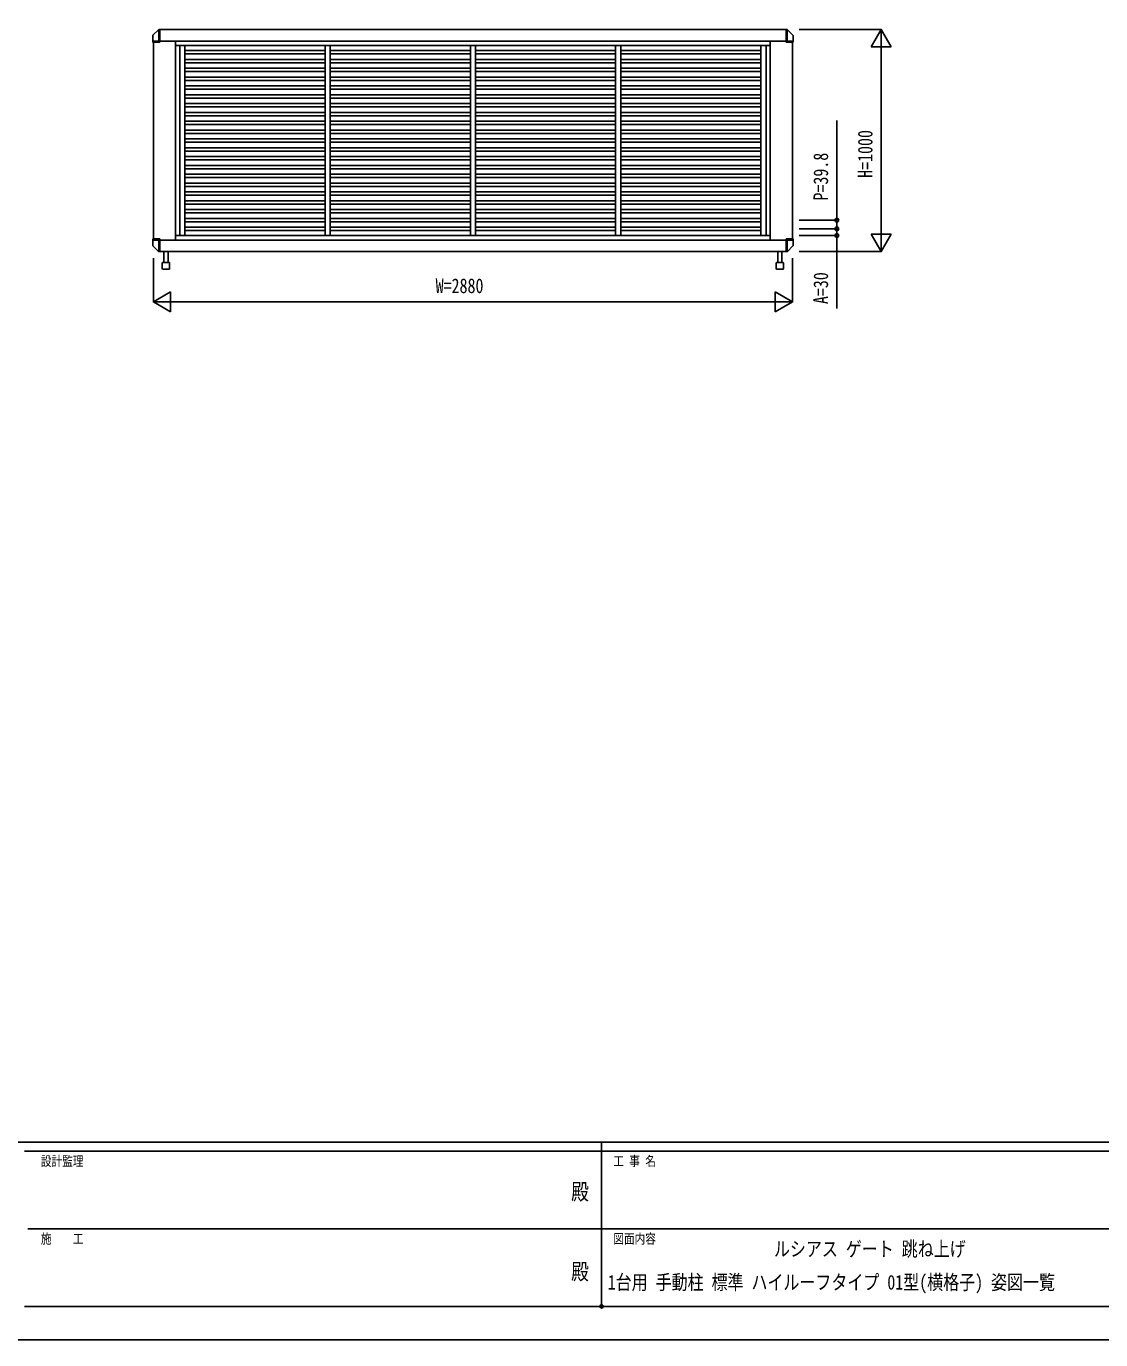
# Model space of a CAD drawing. Units: millimetres, scale not verified. Extents: x -8410 to 8410, y -5940 to 5940.
# Drawn here: x -2602 to 2239, y -5940 to -21 of the extents above; entities that cross this region are included whole.
import ezdxf
from ezdxf.enums import TextEntityAlignment as Align

# ---------------------------------------------------------------- set-up
doc = ezdxf.new("R2010")
doc.units = ezdxf.units.MM
doc.header["$LTSCALE"] = 30
doc.header["$PDMODE"] = 32
doc.header["$PDSIZE"] = 15
for name, color, linetype in [('0-1_USER1', 3, 'Continuous'), ('0-2_YKK_A1', 4, 'Continuous'), ('0-3_YKK_D', 6, 'Continuous'), ('0-4_YKK_ZWAK', 7, 'Continuous')]:
    doc.layers.add(name, color=color, linetype=linetype)
doc.styles.add('ＭＳ ゴシック', font='')
doc.styles.get('ＭＳ ゴシック').set_extended_font_data('MS Gothic')

msp = doc.modelspace()

# ---------------------------------------------------------------- linework, layer by layer
at = {"layer": '0-2_YKK_A1'}
for p, q in [((-2006.66, -36.86), (-2031.74, -61.69)), ((-2006.64, -36.87), (-2006.64, -36.89)), ((-2005.68, -36.16), (-2005.68, -72.71)), ((-2000.96, -35.91), (-2005.01, -36.12)), ((-2005.01, -36.16), (-2005.01, -36.14)), ((-2000.96, -41.84), (-2000.96, -35.91)), ((821.04, -36.21), (-2000.96, -36.21)), ((-2000.96, -41.84), (-2000.96, -46.54)), ((-2000.96, -72.71), (-2000.96, -46.54)), ((821.04, -35.91), (825.09, -36.12)), ((821.04, -41.84), (821.04, -35.91)), ((821.04, -41.84), (821.04, -46.54)), ((821.04, -72.71), (821.04, -46.54)), ((825.09, -36.16), (825.09, -36.14)), ((825.76, -36.16), (825.76, -72.71)), ((826.72, -36.87), (826.72, -36.89)), ((826.74, -36.86), (851.82, -61.69)), ((-2032.46, -70.48), (-2032.46, -63.45)), ((-2032.46, -80.63), (-2032.46, -70.48)), ((-2032.46, -88.21), (-2032.46, -80.63)), ((-2032.46, -92.21), (-2032.46, -88.21)), ((-2032.46, -88.21), (-2006.05, -88.21)), ((-2030.6, -93.21), (-2031.46, -93.21)), ((-2000.96, -93.21), (-2030.6, -93.21)), ((-2029.96, -93.21), (-2029.96, -979.21)), ((-2005.87, -88.21), (-2006.05, -88.21)), ((-2005.87, -88.21), (-2000.96, -88.21)), ((-2000.96, -88.21), (-2000.96, -72.71)), ((821.04, -88.21), (-2000.96, -88.21)), ((-2000.96, -92.21), (-2000.96, -88.21)), ((-2000.96, -92.21), (-2000.96, -93.21)), ((-1929.96, -88.21), (-1929.96, -984.21)), ((-1929.96, -108.21), (450.04, -108.21)), ((-1929.96, -108.21), (750.04, -108.21)), ((-1910.46, -108.21), (-1910.46, -964.21)), ((-1887.46, -108.21), (-1887.46, -964.21)), ((-1255.96, -108.21), (-1255.96, -964.21)), ((-1232.96, -108.21), (-1232.96, -964.21)), ((-601.46, -108.21), (-601.46, -964.21)), ((-578.46, -108.21), (-578.46, -964.21)), ((53.04, -108.21), (53.04, -964.21)), ((76.04, -108.21), (76.04, -964.21)), ((707.54, -108.21), (707.54, -964.21)), ((730.54, -108.21), (730.54, -964.21)), ((750.04, -88.21), (750.04, -984.21)), ((821.04, -88.21), (821.04, -72.71)), ((821.04, -92.21), (821.04, -88.21)), ((825.95, -88.21), (821.04, -88.21)), ((821.04, -92.21), (821.04, -93.21)), ((821.04, -93.21), (850.68, -93.21)), ((825.95, -88.21), (826.13, -88.21)), ((852.54, -88.21), (826.13, -88.21)), ((850.04, -93.21), (850.04, -979.21)), ((850.68, -93.21), (851.54, -93.21)), ((852.54, -70.48), (852.54, -63.45)), ((852.54, -80.63), (852.54, -70.48)), ((852.54, -88.21), (852.54, -80.63)), ((852.54, -92.21), (852.54, -88.21)), ((-1887.46, -130.71), (-1255.96, -130.71)), ((-1887.46, -145.71), (-1255.96, -145.71)), ((-1887.46, -170.51), (-1255.96, -170.51)), ((-1232.96, -130.71), (-601.46, -130.71)), ((-1232.96, -145.71), (-601.46, -145.71)), ((-1232.96, -170.51), (-601.46, -170.51)), ((-578.46, -130.71), (53.04, -130.71)), ((-578.46, -145.71), (53.04, -145.71)), ((-578.46, -170.51), (53.04, -170.51)), ((76.04, -130.71), (707.54, -130.71)), ((76.04, -145.71), (707.54, -145.71)), ((76.04, -170.51), (707.54, -170.51)), ((-1887.46, -185.51), (-1255.96, -185.51)), ((-1887.46, -210.31), (-1255.96, -210.31)), ((-1887.46, -225.31), (-1255.96, -225.31)), ((-1232.96, -185.51), (-601.46, -185.51)), ((-1232.96, -210.31), (-601.46, -210.31)), ((-1232.96, -225.31), (-601.46, -225.31)), ((-578.46, -185.51), (53.04, -185.51)), ((-578.46, -210.31), (53.04, -210.31)), ((-578.46, -225.31), (53.04, -225.31)), ((76.04, -185.51), (707.54, -185.51)), ((76.04, -210.31), (707.54, -210.31)), ((76.04, -225.31), (707.54, -225.31)), ((-1887.46, -250.11), (-1255.96, -250.11)), ((-1887.46, -265.11), (-1255.96, -265.11)), ((-1887.46, -289.91), (-1255.96, -289.91)), ((-1232.96, -250.11), (-601.46, -250.11)), ((-1232.96, -265.11), (-601.46, -265.11)), ((-1232.96, -289.91), (-601.46, -289.91)), ((-578.46, -250.11), (53.04, -250.11)), ((-578.46, -265.11), (53.04, -265.11)), ((-578.46, -289.91), (53.04, -289.91)), ((76.04, -250.11), (707.54, -250.11)), ((76.04, -265.11), (707.54, -265.11)), ((76.04, -289.91), (707.54, -289.91)), ((-1887.46, -304.91), (-1255.96, -304.91)), ((-1887.46, -329.71), (-1255.96, -329.71)), ((-1887.46, -344.71), (-1255.96, -344.71)), ((-1232.96, -304.91), (-601.46, -304.91)), ((-1232.96, -329.71), (-601.46, -329.71)), ((-1232.96, -344.71), (-601.46, -344.71)), ((-578.46, -304.91), (53.04, -304.91)), ((-578.46, -329.71), (53.04, -329.71)), ((-578.46, -344.71), (53.04, -344.71)), ((76.04, -304.91), (707.54, -304.91)), ((76.04, -329.71), (707.54, -329.71)), ((76.04, -344.71), (707.54, -344.71)), ((-1887.46, -369.51), (-1255.96, -369.51)), ((-1887.46, -384.51), (-1255.96, -384.51)), ((-1887.46, -409.31), (-1255.96, -409.31)), ((-1232.96, -369.51), (-601.46, -369.51)), ((-1232.96, -384.51), (-601.46, -384.51)), ((-1232.96, -409.31), (-601.46, -409.31)), ((-578.46, -369.51), (53.04, -369.51)), ((-578.46, -384.51), (53.04, -384.51)), ((-578.46, -409.31), (53.04, -409.31)), ((76.04, -369.51), (707.54, -369.51)), ((76.04, -384.51), (707.54, -384.51)), ((76.04, -409.31), (707.54, -409.31)), ((-1887.46, -424.31), (-1255.96, -424.31)), ((-1887.46, -449.11), (-1255.96, -449.11)), ((-1887.46, -464.11), (-1255.96, -464.11)), ((-1232.96, -424.31), (-601.46, -424.31)), ((-1232.96, -449.11), (-601.46, -449.11)), ((-1232.96, -464.11), (-601.46, -464.11)), ((-578.46, -424.31), (53.04, -424.31)), ((-578.46, -449.11), (53.04, -449.11)), ((-578.46, -464.11), (53.04, -464.11)), ((76.04, -424.31), (707.54, -424.31)), ((76.04, -449.11), (707.54, -449.11)), ((76.04, -464.11), (707.54, -464.11)), ((-1887.46, -488.91), (-1255.96, -488.91)), ((-1887.46, -503.91), (-1255.96, -503.91)), ((-1887.46, -528.71), (-1255.96, -528.71)), ((-1232.96, -488.91), (-601.46, -488.91)), ((-1232.96, -503.91), (-601.46, -503.91)), ((-1232.96, -528.71), (-601.46, -528.71)), ((-578.46, -488.91), (53.04, -488.91)), ((-578.46, -503.91), (53.04, -503.91)), ((-578.46, -528.71), (53.04, -528.71)), ((76.04, -488.91), (707.54, -488.91)), ((76.04, -503.91), (707.54, -503.91)), ((76.04, -528.71), (707.54, -528.71)), ((-1887.46, -543.71), (-1255.96, -543.71)), ((-1887.46, -568.51), (-1255.96, -568.51)), ((-1887.46, -583.51), (-1255.96, -583.51)), ((-1232.96, -543.71), (-601.46, -543.71)), ((-1232.96, -568.51), (-601.46, -568.51)), ((-1232.96, -583.51), (-601.46, -583.51)), ((-578.46, -543.71), (53.04, -543.71)), ((-578.46, -568.51), (53.04, -568.51)), ((-578.46, -583.51), (53.04, -583.51)), ((76.04, -543.71), (707.54, -543.71)), ((76.04, -568.51), (707.54, -568.51)), ((76.04, -583.51), (707.54, -583.51)), ((-1887.46, -608.31), (-1255.96, -608.31)), ((-1887.46, -623.31), (-1255.96, -623.31)), ((-1887.46, -648.11), (-1255.96, -648.11)), ((-1232.96, -608.31), (-601.46, -608.31)), ((-1232.96, -623.31), (-601.46, -623.31)), ((-1232.96, -648.11), (-601.46, -648.11)), ((-578.46, -608.31), (53.04, -608.31)), ((-578.46, -623.31), (53.04, -623.31)), ((-578.46, -648.11), (53.04, -648.11)), ((76.04, -608.31), (707.54, -608.31)), ((76.04, -623.31), (707.54, -623.31)), ((76.04, -648.11), (707.54, -648.11)), ((-1887.46, -663.11), (-1255.96, -663.11)), ((-1887.46, -687.91), (-1255.96, -687.91)), ((-1887.46, -702.91), (-1255.96, -702.91)), ((-1232.96, -663.11), (-601.46, -663.11)), ((-1232.96, -687.91), (-601.46, -687.91)), ((-1232.96, -702.91), (-601.46, -702.91)), ((-578.46, -663.11), (53.04, -663.11)), ((-578.46, -687.91), (53.04, -687.91)), ((-578.46, -702.91), (53.04, -702.91)), ((76.04, -663.11), (707.54, -663.11)), ((76.04, -687.91), (707.54, -687.91)), ((76.04, -702.91), (707.54, -702.91)), ((-1887.46, -727.71), (-1255.96, -727.71)), ((-1887.46, -742.71), (-1255.96, -742.71)), ((-1887.46, -767.51), (-1255.96, -767.51)), ((-1232.96, -727.71), (-601.46, -727.71)), ((-1232.96, -742.71), (-601.46, -742.71)), ((-1232.96, -767.51), (-601.46, -767.51)), ((-578.46, -727.71), (53.04, -727.71)), ((-578.46, -742.71), (53.04, -742.71)), ((-578.46, -767.51), (53.04, -767.51)), ((76.04, -727.71), (707.54, -727.71)), ((76.04, -742.71), (707.54, -742.71)), ((76.04, -767.51), (707.54, -767.51)), ((-1887.46, -782.51), (-1255.96, -782.51)), ((-1887.46, -807.31), (-1255.96, -807.31)), ((-1887.46, -822.31), (-1255.96, -822.31)), ((-1232.96, -782.51), (-601.46, -782.51)), ((-1232.96, -807.31), (-601.46, -807.31)), ((-1232.96, -822.31), (-601.46, -822.31)), ((-578.46, -782.51), (53.04, -782.51)), ((-578.46, -807.31), (53.04, -807.31)), ((-578.46, -822.31), (53.04, -822.31)), ((76.04, -782.51), (707.54, -782.51)), ((76.04, -807.31), (707.54, -807.31)), ((76.04, -822.31), (707.54, -822.31)), ((-1887.46, -847.11), (-1255.96, -847.11)), ((-1887.46, -862.11), (-1255.96, -862.11)), ((-1887.46, -886.91), (-1255.96, -886.91)), ((-1232.96, -847.11), (-601.46, -847.11)), ((-1232.96, -862.11), (-601.46, -862.11)), ((-1232.96, -886.91), (-601.46, -886.91)), ((-578.46, -847.11), (53.04, -847.11)), ((-578.46, -862.11), (53.04, -862.11)), ((-578.46, -886.91), (53.04, -886.91)), ((76.04, -847.11), (707.54, -847.11)), ((76.04, -862.11), (707.54, -862.11)), ((76.04, -886.91), (707.54, -886.91)), ((-1887.46, -901.91), (-1255.96, -901.91)), ((-1887.46, -926.71), (-1255.96, -926.71)), ((-1887.46, -941.71), (-1255.96, -941.71)), ((-1232.96, -901.91), (-601.46, -901.91)), ((-1232.96, -926.71), (-601.46, -926.71)), ((-1232.96, -941.71), (-601.46, -941.71)), ((-578.46, -901.91), (53.04, -901.91)), ((-578.46, -926.71), (53.04, -926.71)), ((-578.46, -941.71), (53.04, -941.71)), ((76.04, -901.91), (707.54, -901.91)), ((76.04, -926.71), (707.54, -926.71)), ((76.04, -941.71), (707.54, -941.71)), ((-2032.46, -980.21), (-2032.46, -984.21)), ((-2032.46, -984.21), (-2032.46, -991.79)), ((-2032.46, -984.21), (-2006.05, -984.21)), ((-2032.46, -991.79), (-2032.46, -1001.93)), ((-2032.46, -1001.93), (-2032.46, -1008.97)), ((-2030.6, -979.21), (-2031.46, -979.21)), ((-2000.96, -979.21), (-2030.6, -979.21)), ((-2005.87, -984.21), (-2006.05, -984.21)), ((-2005.87, -984.21), (-2000.96, -984.21)), ((-2005.68, -1036.26), (-2005.68, -999.7)), ((-2000.96, -980.21), (-2000.96, -979.21)), ((-2000.96, -980.21), (-2000.96, -984.21)), ((821.04, -984.21), (-2000.96, -984.21)), ((-2000.96, -984.21), (-2000.96, -999.7)), ((-2000.96, -999.7), (-2000.96, -1025.87)), ((-1929.96, -964.21), (750.04, -964.21)), ((821.04, -979.21), (850.68, -979.21)), ((821.04, -980.21), (821.04, -979.21)), ((821.04, -980.21), (821.04, -984.21)), ((821.04, -984.21), (821.04, -999.7)), ((825.95, -984.21), (821.04, -984.21)), ((821.04, -999.7), (821.04, -1025.87)), ((825.76, -1036.26), (825.76, -999.7)), ((825.95, -984.21), (826.13, -984.21)), ((852.54, -984.21), (826.13, -984.21)), ((850.68, -979.21), (851.54, -979.21)), ((852.54, -980.21), (852.54, -984.21)), ((852.54, -984.21), (852.54, -991.79)), ((852.54, -991.79), (852.54, -1001.93)), ((852.54, -1001.93), (852.54, -1008.97)), ((-2006.66, -1035.55), (-2031.74, -1010.73)), ((-2006.64, -1035.55), (-2006.64, -1035.53)), ((-2005.01, -1036.26), (-2005.01, -1036.28)), ((-2000.96, -1036.51), (-2005.01, -1036.3)), ((-2000.96, -1030.58), (-2000.96, -1025.87)), ((-2000.96, -1030.58), (-2000.96, -1036.51)), ((821.04, -1036.21), (-2000.96, -1036.21)), ((-1982.46, -1036.21), (-1982.46, -1086.21)), ((-1963.46, -1086.21), (-1963.46, -1036.21)), ((783.54, -1086.21), (783.54, -1036.21)), ((802.54, -1036.21), (802.54, -1086.21)), ((821.04, -1030.58), (821.04, -1025.87)), ((821.04, -1030.58), (821.04, -1036.51)), ((821.04, -1036.51), (825.09, -1036.3)), ((825.09, -1036.26), (825.09, -1036.28)), ((826.72, -1035.55), (826.72, -1035.53)), ((826.74, -1035.55), (851.82, -1010.73)), ((-1989.51, -1087.21), (-1989.51, -1112.21)), ((-1957.41, -1086.21), (-1988.51, -1086.21)), ((-1985.51, -1116.21), (-1960.41, -1116.21)), ((-1956.41, -1087.21), (-1956.41, -1112.21)), ((776.49, -1087.21), (776.49, -1112.21)), ((777.49, -1086.21), (808.59, -1086.21)), ((805.59, -1116.21), (780.49, -1116.21)), ((809.59, -1087.21), (809.59, -1112.21))]:
    msp.add_line(p, q, dxfattribs=at)
for points in [[(-2005.68, -72.81), (-2005.69, -73.57), (-2005.73, -77.15), (-2005.77, -80.69), (-2005.8, -82.99), (-2005.83, -85.24), (-2005.86, -87.59), (-2005.87, -88.21)], [(825.76, -72.81), (825.77, -73.57), (825.81, -77.15), (825.85, -80.69), (825.88, -82.99), (825.91, -85.24), (825.94, -87.59), (825.95, -88.21)], [(-2005.68, -999.61), (-2005.69, -998.85), (-2005.73, -995.27), (-2005.77, -991.73), (-2005.8, -989.43), (-2005.83, -987.18), (-2005.86, -984.83), (-2005.87, -984.21)], [(825.76, -999.61), (825.77, -998.85), (825.81, -995.27), (825.85, -991.73), (825.88, -989.43), (825.91, -987.18), (825.94, -984.83), (825.95, -984.21)]]:
    msp.add_lwpolyline(points, dxfattribs=at)
for centre, radius, start, end in [((-2004.88, -38.62), 2.5, 93.12962, 135.58389), ((824.96, -38.62), 2.5, 44.41611, 86.87038), ((-2029.96, -63.45), 2.5, 135.33594, 180), ((-2031.46, -92.21), 1, 180, 270), ((851.54, -92.21), 1, 270, 0), ((850.04, -63.45), 2.5, 0, 44.66406), ((-2031.46, -980.21), 1, 90, 180), ((851.54, -980.21), 1, 0, 90), ((-2029.96, -1008.97), 2.5, 180, 224.66406), ((-2004.88, -1033.8), 2.5, 224.41611, 266.87038), ((824.96, -1033.8), 2.5, 273.12962, 315.58389), ((850.04, -1008.97), 2.5, 315.33594, 0), ((-1988.51, -1087.21), 1, 90, 180), ((-1985.51, -1112.21), 4, 180, 270), ((-1960.41, -1112.21), 4, 270, 0), ((-1957.41, -1087.21), 1, 0, 90), ((777.49, -1087.21), 1, 90, 180), ((780.49, -1112.21), 4, 180, 270), ((805.59, -1112.21), 4, 270, 0), ((808.59, -1087.21), 1, 0, 90)]:
    msp.add_arc(centre, radius, start, end, dxfattribs=at)
at = {"layer": '0-3_YKK_D'}
for p, q in [((880.04, -36.21), (1251.04, -36.21)), ((1250.04, -36.21), (1205.04, -114.15)), ((1250.04, -36.21), (1295.04, -114.15)), ((1250.04, -36.21), (1250.04, -192.09)), ((1205.04, -114.15), (1295.04, -114.15)), ((1250.04, -126.21), (1250.04, -946.21)), ((1050.04, -894.41), (1050.04, -445.61)), ((1250.04, -1036.21), (1250.04, -880.32)), ((879.94, -934.21), (1051.04, -934.21)), ((879.94, -934.21), (1051.04, -934.21)), ((880.1, -894.41), (1051.04, -894.41)), ((1050.04, -934.21), (1050.04, -894.41)), ((1050.04, -934.21), (1050.04, -900.21)), ((1050.04, -934.21), (1050.04, -964.21)), ((1050.04, -934.21), (1050.04, -968.21)), ((880.04, -964.21), (1051.04, -964.21)), ((1050.04, -964.21), (1050.04, -1293.01)), ((1250.04, -1036.21), (1205.04, -958.27)), ((1295.04, -958.27), (1205.04, -958.27)), ((1250.04, -1036.21), (1295.04, -958.27)), ((880.04, -1036.21), (1251.04, -1036.21)), ((-2029.96, -1066.21), (-2029.96, -1264.14)), ((850.04, -1066.21), (850.04, -1264.14)), ((-2029.96, -1263.14), (-1952.02, -1218.14)), ((-1952.02, -1308.14), (-1952.02, -1218.14)), ((850.04, -1263.14), (772.1, -1218.14)), ((772.1, -1218.14), (772.1, -1308.14)), ((-2029.96, -1263.14), (-1952.02, -1308.14)), ((-2029.96, -1263.14), (-1874.08, -1263.14)), ((-1939.96, -1263.14), (760.04, -1263.14)), ((850.04, -1263.14), (694.16, -1263.14)), ((850.04, -1263.14), (772.1, -1308.14))]:
    msp.add_line(p, q, dxfattribs=at)
for centre in [(1050.04, -894.41), (1050.04, -934.21), (1050.04, -934.21), (1050.04, -964.21)]:
    msp.add_circle(centre, 8.5, dxfattribs=at)
at = {"layer": '0-4_YKK_ZWAK'}
for p, q in [((7790.04, -5050), (-7809.96, -5050)), ((-9.96, -5090), (-2609.96, -5090)), ((-9.96, -5050), (-9.96, -5790)), ((2590.04, -5090), (-9.96, -5090)), ((-2594.96, -5440), (-9.96, -5440)), ((-9.96, -5440), (2590.04, -5440)), ((-2609.96, -5790), (-9.96, -5790)), ((-9.96, -5790), (2590.04, -5790))]:
    msp.add_line(p, q, dxfattribs=at)
msp.add_lwpolyline([(-8410, -5940), (8410, -5940), (8410, 5940), (-8410, 5940)], close=True, dxfattribs=at)
msp.add_point((-9.96, -5790), dxfattribs=at)

# ---------------------------------------------------------------- texts
at = {"layer": '0-1_USER1', "style": 'ＭＳ ゴシック', "width": 0.8}
for s, p in [('ルシアス ゲート 跳ね上げ', (766.33, -5583.72)), ('1台用 手動柱 標準 ハイルーフタイプ 01型(横格子) 姿図一覧', (17.53, -5733.72))]:
    msp.add_text(s, height=65.98, dxfattribs=at).set_placement(p, align=Align.BOTTOM_LEFT)
at = {"layer": '0-3_YKK_D', "style": 'ＭＳ ゴシック', "width": 0.8}
for s, p in [('H=1000', (1230.04, -704.21)), ('P=39.8', (1030.04, -806.41)), ('A=30', (1030.04, -1273.01))]:
    msp.add_text(s, height=65.98, rotation=90, dxfattribs=at).set_placement(p, align=Align.BOTTOM_LEFT)
msp.add_text('W=2880', height=65.98, dxfattribs=at).set_placement((-757.96, -1243.14), align=Align.BOTTOM_LEFT)
at = {"layer": '0-4_YKK_ZWAK', "style": 'ＭＳ ゴシック', "width": 0.8}
for s, height, p in [('設計監理', 43.99, (-2536.63, -5170)), ('工 事 名', 43.99, (42.54, -5170)), ('殿', 73.31, (-147.33, -5331.67)), ('施\u3000\u3000工', 43.99, (-2536.63, -5520)), ('図面内容', 43.99, (42.54, -5520)), ('殿', 73.31, (-147.33, -5691.67))]:
    msp.add_text(s, height=height, dxfattribs=at).set_placement(p, align=Align.BOTTOM_LEFT)

doc.saveas('drawing.dxf')
